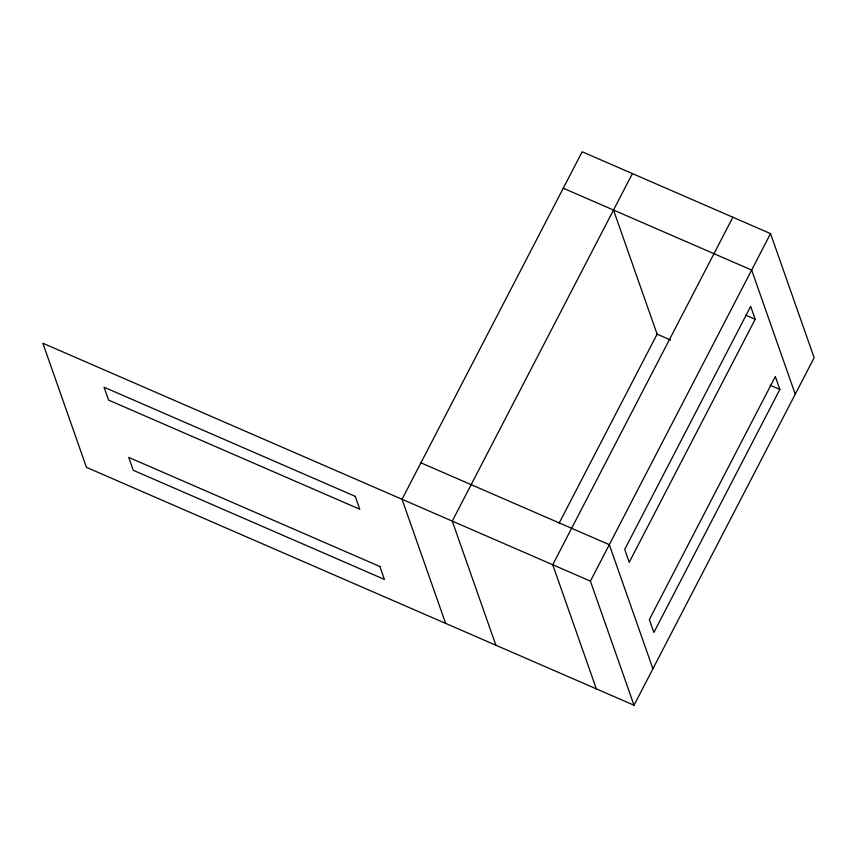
<?xml version="1.0" encoding="UTF-8"?>
<svg xmlns="http://www.w3.org/2000/svg" width="857" height="857" viewBox="0 0 857 857"><rect width="100%" height="100%" fill="white"/><g stroke="black" fill="none" stroke-linecap="round" stroke-linejoin="round"><path stroke-width="1.29" d="M632.402 173.585L452.26 521.099L495.871 645.225M559.128 523.177L657.105 334.155L613.505 210.04M732.864 217.239L552.733 564.752L596.343 688.867M590.409 581.121L42.85 343.228L86.461 467.344L634.019 705.236L590.409 581.121L770.539 233.607L582.16 151.764L402.029 499.277L445.64 623.393M755.199 319.275L629.231 562.288L624.71 549.401L750.668 306.377L755.199 319.275L745.483 315.044M779.859 389.442L653.891 632.466L649.36 619.579L775.328 376.555L779.859 389.442L770.132 385.222M634.019 705.236L814.15 357.723L770.539 233.607M563.263 188.208L751.653 270.062L795.253 394.177M657.105 334.155L670.592 340.015M420.926 462.823L609.306 544.666L652.916 668.792M355.237 496.342L104.061 387.214L108.593 400.101L359.769 509.229L355.237 496.342M379.897 566.52L128.721 457.392L133.242 470.279L384.418 579.407L379.897 566.52"/></g></svg>
